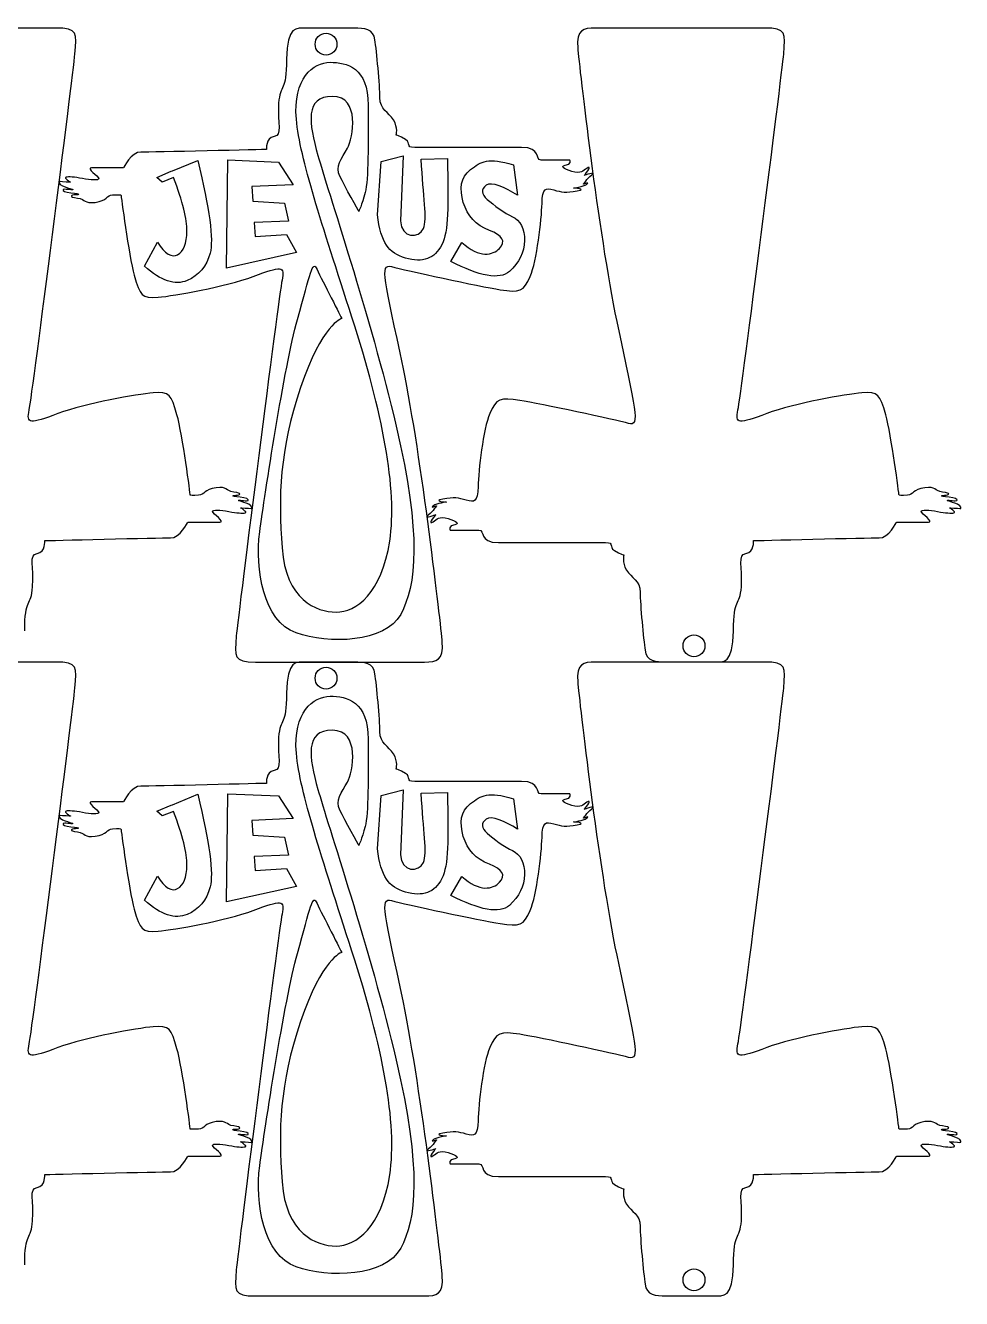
# Model space of a CAD drawing. Extents: x -1 to 3385, y 281 to 1704.
# Drawn here: x 2339 to 3385, y 281 to 1704 of the extents above; entities that cross this region are included whole.
import ezdxf

# ---------------------------------------------------------------- set-up
doc = ezdxf.new("R2010")
doc.units = 0
doc.layers.add('H0108_Printing_Least_8', color=7, linetype='CONTINUOUS')

msp = doc.modelspace()

# ---------------------------------------------------------------- linework, layer by layer
at = {"layer": 'H0108_Printing_Least_8', "color": 1}
for points in [[(2372.868741, 1700.664757), (2184.074745, 1700.664757)], [(2706.131332, 1700.610557), (2652.492334, 1700.610557)], [(3165.078121, 1700.664757), (2976.284126, 1700.664757)], [(2893.517328, 1567.274561), (2774.131331, 1567.274561)], [(2501.968337, 1540.637561), (2503.383337, 1541.215561), (2531.812337, 1552.841561)], [(2732.465332, 1491.949563), (2736.526332, 1551.567561), (2761.201331, 1557.882561), (2758.272331, 1485.208563)], [(2781.47033, 1554.063561), (2810.84633, 1554.919561)], [(2947.579326, 1553.194561), (2915.480327, 1553.194561)], [(2448.492339, 1544.323561), (2413.01434, 1544.323561)], [(2504.652337, 1533.707562), (2491.868338, 1528.593562), (2486.019338, 1533.792562), (2501.977337, 1540.614561)], [(2884.507328, 1547.843561), (2889.158328, 1513.887562)], [(2472.133338, 1434.417564), (2486.497338, 1461.241563)], [(2814.73333, 1439.791564), (2826.785329, 1461.112563)], [(2520.694737, 1148.594771), (2556.172736, 1148.594771)], [(2813.81613, 1139.723772), (2845.916129, 1139.723772)], [(3312.904117, 1148.594771), (3348.382116, 1148.594771)], [(2867.878128, 1125.643772), (2987.265125, 1125.643772)], [(2372.868741, 992.253275), (2184.074745, 992.253275)], [(2596.318335, 992.253575), (2785.11233, 992.253575)], [(2706.131332, 992.199175), (2652.492334, 992.199175)], [(3165.078121, 992.253275), (2976.284126, 992.253275)], [(3055.265124, 992.307775), (3108.905122, 992.307775)], [(2893.517328, 858.863179), (2774.131331, 858.863179)], [(2501.968337, 832.226179), (2503.383337, 832.804179), (2531.812337, 844.430179)], [(2732.465332, 783.53818), (2736.526332, 843.156179), (2761.201331, 849.471179), (2758.272331, 776.797181)], [(2781.47033, 845.652179), (2810.84633, 846.508179)], [(2884.507328, 839.432179), (2889.158328, 805.47618)], [(2947.579326, 844.783179), (2915.480327, 844.783179)], [(2448.492339, 835.913179), (2413.01434, 835.913179)], [(2504.652337, 825.296179), (2491.868338, 820.182179), (2486.019338, 825.381179), (2501.977337, 832.203179)], [(2472.133338, 726.006182), (2486.497338, 752.830181)], [(2814.73333, 731.380182), (2826.785329, 752.701181)], [(2520.694737, 440.183289), (2556.172736, 440.183289)], [(2813.81613, 431.312289), (2845.916129, 431.312289)], [(3312.904117, 440.183289), (3348.382116, 440.183289)], [(2867.878128, 417.23329), (2987.265125, 417.23329)], [(2596.318335, 283.842193), (2785.11233, 283.842193)], [(3055.265124, 283.896293), (3108.905122, 283.896293)]]:
    msp.add_lwpolyline(points, dxfattribs=at)
for points in [[(2675.083333, 1694.842558)], [(2563.823336, 1432.525564), (2565.336336, 1553.330561), (2621.798334, 1550.926561), (2638.282334, 1525.654562), (2592.272335, 1523.558562), (2593.291335, 1507.261562), (2628.706334, 1504.829562), (2633.109334, 1484.819563), (2594.794335, 1483.203563), (2595.763335, 1467.682563), (2630.807334, 1469.872563), (2642.212334, 1449.740564)], [(2963.700326, 1535.896562)], [(2804.42633, 1458.558564)], [(2545.529336, 1449.273564)], [(2880.002328, 1428.728564)], [(2753.435331, 1255.827569)], [(2797.69613, 1157.021771)], [(3086.313123, 998.075775)], [(2675.083333, 986.431175)], [(2563.823336, 724.114182), (2565.336336, 844.919179), (2621.798334, 842.515179), (2638.282334, 817.24318), (2592.272335, 815.14718), (2593.291335, 798.85018), (2628.706334, 796.41818), (2633.109334, 776.408181), (2594.794335, 774.792181), (2595.763335, 759.271181), (2630.807334, 761.461181), (2642.212334, 741.329181)], [(2963.700326, 827.485179)], [(2545.529336, 740.862181)], [(2804.42633, 750.147181)], [(2880.002328, 720.317182)], [(2753.435331, 547.417186)], [(2797.69613, 448.610289)], [(3086.313123, 289.664293)]]:
    msp.add_lwpolyline(points, close=True, dxfattribs=at)
for points in [[(2394.40874, 1671.519758), (2396.52074, 1695.173758), (2397.78774, 1700.664757), (2372.868741, 1700.664757)], [(2652.492334, 1700.610557), (2642.777334, 1700.610557), (2630.951334, 1703.567557), (2630.951334, 1665.973558)], [(2662.863333, 1682.622558), (2662.863333, 1689.371558), (2668.334333, 1694.842558), (2675.083333, 1694.842558)], [(2675.083333, 1694.842558), (2681.832333, 1694.842558), (2687.303333, 1689.371558), (2687.303333, 1682.622558)], [(2729.783332, 1687.515558), (2728.094332, 1699.765558), (2718.379332, 1700.610557), (2706.131332, 1700.610557)], [(2976.284126, 1700.664757), (2962.346126, 1700.664757), (2954.744126, 1698.975758), (2956.433126, 1678.277758)], [(3186.61812, 1671.519758), (3188.73012, 1695.173758), (3189.99812, 1700.664757), (3165.078121, 1700.664757)], [(2675.083333, 1670.401558), (2668.334333, 1670.401558), (2662.863333, 1675.873558), (2662.863333, 1682.622558)], [(2687.303333, 1682.622558), (2687.303333, 1675.873558), (2681.832333, 1670.401558), (2675.083333, 1670.401558)], [(2735.274332, 1622.889559), (2735.274332, 1636.406559), (2731.472332, 1675.266558), (2729.783332, 1687.515558)], [(2343.303741, 1274.045768), (2346.682741, 1290.096768), (2392.29774, 1647.865759), (2394.40874, 1671.519758)], [(2630.951334, 1665.973558), (2630.951334, 1628.380559), (2623.771334, 1638.940559), (2622.082334, 1616.55356)], [(2956.433126, 1678.277758), (2958.122126, 1657.580759), (2979.240126, 1472.993763), (2999.936125, 1372.886766)], [(3135.513122, 1274.045768), (3138.892122, 1290.096768), (3184.50712, 1647.865759), (3186.61812, 1671.519758)], [(2641.932334, 1598.81256), (2637.709334, 1644.431559), (2661.015333, 1662.379558), (2679.599333, 1662.379558)], [(2679.599333, 1662.379558), (2698.183333, 1662.379558), (2722.180332, 1656.681559), (2722.180332, 1614.44156)], [(2682.279333, 1624.326559), (2651.024334, 1624.326559), (2655.870334, 1594.58956), (2666.007333, 1558.263561)], [(2698.951333, 1566.288561), (2705.286332, 1577.693561), (2713.533332, 1624.326559), (2682.279333, 1624.326559)], [(2750.479331, 1597.96856), (2744.988331, 1606.83856), (2735.274332, 1609.37256), (2735.274332, 1622.889559)], [(2622.082334, 1616.55356), (2620.392334, 1594.16656), (2626.727334, 1580.65056), (2617.013335, 1579.382561)], [(2722.180332, 1614.44156), (2722.180332, 1572.202561), (2722.603332, 1531.229562), (2718.802332, 1516.868562)], [(2704.019332, 1377.477566), (2669.808333, 1484.343563), (2646.156334, 1553.194561), (2641.932334, 1598.81256)], [(2753.435331, 1581.07256), (2753.435331, 1581.07256), (2755.969331, 1589.09756), (2750.479331, 1597.96856)], [(2617.013335, 1579.382561), (2607.299335, 1578.115561), (2608.566335, 1565.021561), (2608.566335, 1565.021561)], [(2763.994331, 1576.003561), (2756.814331, 1580.22756), (2753.435331, 1581.07256), (2753.435331, 1581.07256)], [(2608.566335, 1565.021561), (2608.566335, 1565.021561), (2478.057338, 1561.642561), (2467.920338, 1562.064561)], [(2690.504333, 1535.031562), (2685.013333, 1546.013561), (2692.616333, 1554.883561), (2698.951333, 1566.288561)], [(2774.131331, 1567.274561), (2762.868331, 1567.274561), (2771.174331, 1571.779561), (2763.994331, 1576.003561)], [(2915.480327, 1553.194561), (2908.159327, 1553.194561), (2916.044327, 1567.274561), (2893.517328, 1567.274561)], [(2467.920338, 1562.064561), (2457.784339, 1562.486561), (2448.492339, 1544.323561), (2448.492339, 1544.323561)], [(2531.812337, 1552.841561), (2544.896336, 1498.589563), (2549.468336, 1464.066563), (2545.529336, 1449.273564)], [(2666.007333, 1558.263561), (2676.143333, 1521.936562), (2724.715332, 1377.900566), (2753.435331, 1255.827569)], [(2783.85333, 1476.572563), (2788.60733, 1487.525563), (2783.42933, 1512.001562), (2781.47033, 1554.063561)], [(2810.84633, 1554.919561), (2811.59833, 1501.272562), (2812.27133, 1474.147563), (2804.42633, 1458.558564)], [(2836.640329, 1542.493561), (2848.206329, 1551.599561), (2856.199329, 1556.515561), (2884.507328, 1547.843561)], [(2942.511326, 1547.280561), (2950.114326, 1548.125561), (2947.579326, 1553.194561), (2947.579326, 1553.194561)], [(2413.01434, 1544.323561), (2406.25634, 1544.323561), (2421.039339, 1535.031562), (2421.039339, 1532.496562)], [(2501.977337, 1540.614561), (2501.974337, 1540.622561), (2501.971337, 1540.629561), (2501.968337, 1540.637561)], [(2828.512329, 1505.849562), (2824.092329, 1520.964562), (2825.075329, 1533.386562), (2836.640329, 1542.493561)], [(2953.211326, 1539.677562), (2944.482326, 1541.367561), (2934.909327, 1546.436561), (2942.511326, 1547.280561)], [(2968.134326, 1544.746561), (2963.629326, 1542.775561), (2961.940326, 1537.988562), (2953.211326, 1539.677562)], [(2962.784326, 1526.160562), (2962.784326, 1526.160562), (2966.418326, 1532.033562), (2972.049326, 1536.539562)], [(2963.700326, 1535.896562), (2963.700326, 1535.896562), (2972.639326, 1546.717561), (2968.134326, 1544.746561)], [(2972.049326, 1536.539562), (2977.681326, 1541.044561), (2963.700326, 1535.896562), (2963.700326, 1535.896562)], [(2377.958341, 1529.258562), (2375.987341, 1529.821562), (2376.269341, 1526.160562), (2380.49234, 1524.471562)], [(2389.60234, 1528.359562), (2389.60234, 1528.359562), (2379.929341, 1528.695562), (2377.958341, 1529.258562)], [(2380.49234, 1524.471562), (2384.71634, 1522.781562), (2387.81334, 1521.655562), (2391.19234, 1520.529562)], [(2384.43434, 1534.045562), (2381.33734, 1533.482562), (2389.60234, 1528.359562), (2389.60234, 1528.359562)], [(2402.87734, 1532.496562), (2393.58534, 1534.186562), (2387.53134, 1534.608562), (2384.43434, 1534.045562)], [(2421.039339, 1532.496562), (2421.039339, 1529.962562), (2412.16934, 1530.807562), (2402.87734, 1532.496562)], [(2519.597337, 1473.807563), (2519.919337, 1486.663563), (2514.935337, 1506.634562), (2504.652337, 1533.707562)], [(2711.622332, 1495.748563), (2711.622332, 1495.748563), (2695.994333, 1524.049562), (2690.504333, 1535.031562)], [(2854.059329, 1525.034562), (2848.011329, 1520.583562), (2848.413329, 1515.322562), (2855.267329, 1509.249562)], [(2889.158328, 1513.887562), (2875.191328, 1522.651562), (2860.105328, 1529.484562), (2854.059329, 1525.034562)], [(2916.466327, 1504.618562), (2916.888327, 1522.359562), (2920.690327, 1522.359562), (2929.559327, 1519.825562)], [(2951.522326, 1521.936562), (2951.522326, 1521.936562), (2962.930326, 1523.459562), (2966.361326, 1525.987562)], [(2966.361326, 1525.987562), (2970.763326, 1529.231562), (2962.784326, 1526.160562), (2962.784326, 1526.160562)], [(2383.02634, 1520.529562), (2379.366341, 1520.810562), (2380.49234, 1517.994562), (2385.84234, 1517.149562)], [(2391.19234, 1520.529562), (2394.57134, 1519.402562), (2386.68734, 1520.247562), (2383.02634, 1520.529562)], [(2385.84234, 1517.149562), (2391.19234, 1516.305562), (2397.66834, 1515.460562), (2397.66834, 1515.460562)], [(2394.98834, 1514.230562), (2389.92034, 1514.230562), (2387.03734, 1512.126562), (2397.17334, 1510.718562)], [(2397.66834, 1515.460562), (2397.66834, 1515.460562), (2400.05634, 1514.230562), (2394.98834, 1514.230562)], [(2397.17334, 1510.718562), (2407.31034, 1509.310562), (2403.86334, 1504.196562), (2417.09634, 1505.886562)], [(2417.09634, 1505.886562), (2430.331339, 1507.575562), (2429.767339, 1514.052562), (2436.525339, 1514.333562)], [(2436.525339, 1514.333562), (2443.283339, 1514.615562), (2445.817339, 1514.333562), (2445.817339, 1514.333562)], [(2445.817339, 1514.333562), (2445.817339, 1514.333562), (2454.405339, 1446.750564), (2460.741338, 1424.363564)], [(2718.802332, 1516.868562), (2715.001332, 1502.506562), (2711.622332, 1495.748563), (2711.622332, 1495.748563)], [(2855.267329, 1509.249562), (2862.117328, 1503.174562), (2874.887328, 1493.587563), (2883.417328, 1489.839563)], [(2929.559327, 1519.825562), (2938.428327, 1517.290562), (2943.151326, 1516.279562), (2955.627326, 1518.647562)], [(2955.627326, 1518.647562), (2968.196326, 1521.033562), (2951.522326, 1521.936562), (2951.522326, 1521.936562)], [(2857.611329, 1474.618563), (2842.632329, 1480.323563), (2832.930329, 1490.733563), (2828.512329, 1505.849562)], [(2903.373327, 1423.096564), (2910.553327, 1439.992564), (2916.044327, 1486.878563), (2916.466327, 1504.618562)], [(2763.845331, 1443.602564), (2744.641331, 1449.219564), (2736.540332, 1460.490563), (2732.465332, 1491.949563)], [(2758.272331, 1485.208563), (2759.145331, 1465.342563), (2779.099331, 1465.618563), (2783.85333, 1476.572563)], [(2883.417328, 1489.839563), (2891.948328, 1486.090563), (2897.286328, 1476.102563), (2897.002328, 1463.114563)], [(2509.215337, 1447.391564), (2515.787337, 1451.071564), (2519.248337, 1459.876564), (2519.597337, 1473.807563)], [(2868.961328, 1454.465564), (2876.375328, 1462.194563), (2872.590328, 1468.913563), (2857.611329, 1474.618563)], [(2486.497338, 1461.241563), (2495.071338, 1448.327564), (2502.644337, 1443.710564), (2509.215337, 1447.391564)], [(2804.42633, 1458.558564), (2796.57533, 1442.970564), (2783.04833, 1437.986564), (2763.845331, 1443.602564)], [(2826.785329, 1461.112563), (2846.723329, 1443.033564), (2861.547328, 1446.733564), (2868.961328, 1454.465564)], [(2897.002328, 1463.114563), (2896.717328, 1450.125564), (2891.051328, 1438.663564), (2880.002328, 1428.728564)], [(2545.529336, 1449.273564), (2541.590336, 1434.479564), (2532.997337, 1424.236564), (2519.750337, 1418.540565)], [(2643.200334, 1374.943566), (2657.982334, 1427.320564), (2659.671334, 1442.526564), (2665.162333, 1430.699564)], [(2761.460331, 1320.032567), (2740.764331, 1420.139564), (2734.429332, 1437.880564), (2748.367331, 1434.078564)], [(2880.002328, 1428.728564), (2868.954328, 1418.793565), (2846.387329, 1423.559564), (2814.73333, 1439.791564)], [(2460.741338, 1424.363564), (2467.076338, 1401.976565), (2469.188338, 1398.175565), (2487.349338, 1399.864565)], [(2519.750337, 1418.540565), (2506.503337, 1412.845565), (2490.631338, 1418.137565), (2472.133338, 1434.417564)], [(2487.349338, 1399.864565), (2505.511337, 1401.554565), (2562.106336, 1411.269565), (2593.783335, 1423.096564)], [(2593.783335, 1423.096564), (2625.460334, 1434.923564), (2629.262334, 1434.923564), (2625.883334, 1418.872565)], [(2665.162333, 1430.699564), (2670.653333, 1418.872565), (2692.616333, 1376.210566), (2692.616333, 1376.210566)], [(2748.367331, 1434.078564), (2762.305331, 1430.277564), (2847.621329, 1411.691565), (2869.584328, 1408.312565)], [(2869.584328, 1408.312565), (2891.547328, 1404.933565), (2896.192328, 1406.200565), (2903.373327, 1423.096564)], [(2625.883334, 1418.872565), (2622.504334, 1402.821565), (2576.889336, 1045.052574), (2574.777336, 1021.398574)], [(2600.964335, 1137.557572), (2606.454335, 1178.952571), (2628.417334, 1322.566567), (2643.200334, 1374.943566)], [(2692.616333, 1376.210566), (2692.616333, 1376.210566), (2670.230333, 1369.452566), (2646.578334, 1298.912568)], [(2746.255331, 1127.419572), (2755.125331, 1185.71057), (2738.230332, 1270.611568), (2704.019332, 1377.477566)], [(2999.936125, 1372.886766), (3020.631124, 1272.778768), (3026.967124, 1255.037769), (3013.029125, 1258.839769)], [(2804.96333, 1014.640575), (2803.27333, 1035.337574), (2782.15633, 1219.92457), (2761.460331, 1320.032567)], [(2508.445737, 1268.554768), (2502.110737, 1290.941768), (2499.998738, 1294.742768), (2481.837738, 1293.053768)], [(2646.578334, 1298.912568), (2622.926334, 1228.372569), (2621.659334, 1177.684571), (2625.883334, 1119.816572)], [(3300.656117, 1268.554768), (3294.320118, 1290.941768), (3292.208118, 1294.742768), (3274.047118, 1293.053768)], [(2481.837738, 1293.053768), (2463.675738, 1291.363768), (2407.07974, 1281.648768), (2375.402741, 1269.821768)], [(2891.812128, 1284.605768), (2869.849128, 1287.984768), (2865.203128, 1286.717768), (2858.023129, 1269.821768)], [(3013.029125, 1258.839769), (2999.091125, 1262.640768), (2913.775127, 1281.226768), (2891.812128, 1284.605768)], [(3274.047118, 1293.053768), (3255.885119, 1291.363768), (3199.28912, 1281.648768), (3167.612121, 1269.821768)], [(2375.402741, 1269.821768), (2343.725741, 1257.994769), (2339.924742, 1257.994769), (2343.303741, 1274.045768)], [(2523.369737, 1178.584771), (2523.369737, 1178.584771), (2514.781737, 1246.167769), (2508.445737, 1268.554768)], [(2858.023129, 1269.821768), (2850.843129, 1252.925769), (2845.353129, 1206.03977), (2844.930129, 1188.29977)], [(3167.612121, 1269.821768), (3135.936122, 1257.994769), (3132.134122, 1257.994769), (3135.513122, 1274.045768)], [(3315.579117, 1178.584771), (3315.579117, 1178.584771), (3306.991117, 1246.167769), (3300.656117, 1268.554768)], [(2753.435331, 1255.827569), (2782.15633, 1133.755572), (2775.820331, 1077.154573), (2758.503331, 1045.475574)], [(2552.089736, 1187.03277), (2538.855737, 1185.34277), (2539.418737, 1178.865771), (2532.661737, 1178.584771)], [(2572.012736, 1182.19977), (2561.876736, 1183.60777), (2565.323736, 1188.72177), (2552.089736, 1187.03277)], [(2574.198736, 1178.687771), (2579.266736, 1178.687771), (2582.149735, 1180.79177), (2572.012736, 1182.19977)], [(2844.930129, 1188.29977), (2844.508129, 1170.558771), (2840.707129, 1170.558771), (2831.837129, 1173.093771)], [(3344.299116, 1187.03277), (3331.065117, 1185.34277), (3331.629117, 1178.865771), (3324.871117, 1178.584771)], [(3364.222116, 1182.19977), (3354.086116, 1183.60777), (3357.533116, 1188.72177), (3344.299116, 1187.03277)], [(3366.408116, 1178.687771), (3371.476116, 1178.687771), (3374.359116, 1180.79177), (3364.222116, 1182.19977)], [(2532.661737, 1178.584771), (2525.903737, 1178.302771), (2523.369737, 1178.584771), (2523.369737, 1178.584771)], [(2571.518736, 1177.457771), (2571.518736, 1177.457771), (2569.129736, 1178.687771), (2574.198736, 1178.687771)], [(2583.344735, 1175.768771), (2577.994736, 1176.612771), (2571.518736, 1177.457771), (2571.518736, 1177.457771)], [(2577.994736, 1172.389771), (2574.615736, 1173.515771), (2582.499735, 1172.670771), (2586.160735, 1172.389771)], [(2588.694735, 1168.446771), (2584.470735, 1170.136771), (2581.373735, 1171.262771), (2577.994736, 1172.389771)], [(2586.160735, 1172.389771), (2589.820735, 1172.107771), (2588.694735, 1174.923771), (2583.344735, 1175.768771)], [(2591.228735, 1163.659771), (2593.199735, 1163.096771), (2592.917735, 1166.757771), (2588.694735, 1168.446771)], [(2798.61213, 1166.757771), (2798.61213, 1166.757771), (2794.97813, 1160.884771), (2789.34713, 1156.378771)], [(2795.03513, 1166.930771), (2790.63313, 1163.686771), (2798.61213, 1166.757771), (2798.61213, 1166.757771)], [(2805.76913, 1174.270771), (2793.20013, 1171.885771), (2809.87413, 1170.981771), (2809.87413, 1170.981771)], [(2809.87413, 1170.981771), (2809.87413, 1170.981771), (2798.46513, 1169.458771), (2795.03513, 1166.930771)], [(2831.837129, 1173.093771), (2822.968129, 1175.627771), (2818.24513, 1176.638771), (2805.76913, 1174.270771)], [(3324.871117, 1178.584771), (3318.113117, 1178.302771), (3315.579117, 1178.584771), (3315.579117, 1178.584771)], [(3363.728116, 1177.457771), (3363.728116, 1177.457771), (3361.340116, 1178.687771), (3366.408116, 1178.687771)], [(3375.554116, 1175.768771), (3370.204116, 1176.612771), (3363.728116, 1177.457771), (3363.728116, 1177.457771)], [(3370.204116, 1172.389771), (3366.825116, 1173.515771), (3374.709116, 1172.670771), (3378.370116, 1172.389771)], [(3380.904115, 1168.446771), (3376.680116, 1170.136771), (3373.583116, 1171.262771), (3370.204116, 1172.389771)], [(3378.370116, 1172.389771), (3382.030115, 1172.107771), (3380.904115, 1174.923771), (3375.554116, 1175.768771)], [(3383.438115, 1163.659771), (3385.409115, 1163.096771), (3385.127115, 1166.757771), (3380.904115, 1168.446771)], [(2548.147736, 1160.421771), (2548.147736, 1162.955771), (2557.017736, 1162.110771), (2566.309736, 1160.421771)], [(2556.172736, 1148.594771), (2562.930736, 1148.594771), (2548.147736, 1157.886771), (2548.147736, 1160.421771)], [(2566.309736, 1160.421771), (2575.601736, 1158.731771), (2581.655735, 1158.309771), (2584.751735, 1158.872771)], [(2584.751735, 1158.872771), (2587.849735, 1159.435771), (2579.583736, 1164.558771), (2579.583736, 1164.558771)], [(2579.583736, 1164.558771), (2579.583736, 1164.558771), (2589.257735, 1164.222771), (2591.228735, 1163.659771)], [(2789.34713, 1156.378771), (2783.71513, 1151.873771), (2797.69613, 1157.021771), (2797.69613, 1157.021771)], [(2797.69613, 1157.021771), (2797.69613, 1157.021771), (2788.75613, 1146.200771), (2793.26113, 1148.171771)], [(2793.26113, 1148.171771), (2797.76713, 1150.142771), (2799.45613, 1154.930771), (2808.18513, 1153.240771)], [(2808.18513, 1153.240771), (2816.91413, 1151.550771), (2826.487129, 1146.482771), (2818.88513, 1145.637771)], [(3340.357116, 1160.421771), (3340.357116, 1162.955771), (3349.227116, 1162.110771), (3358.519116, 1160.421771)], [(3348.382116, 1148.594771), (3355.140116, 1148.594771), (3340.357116, 1157.886771), (3340.357116, 1160.421771)], [(3358.519116, 1160.421771), (3367.811116, 1158.731771), (3373.865116, 1158.309771), (3376.962116, 1158.872771)], [(3376.962116, 1158.872771), (3380.059115, 1159.435771), (3371.793116, 1164.558771), (3371.793116, 1164.558771)], [(3371.793116, 1164.558771), (3371.793116, 1164.558771), (3381.467115, 1164.222771), (3383.438115, 1163.659771)], [(2501.265737, 1130.853772), (2511.402737, 1130.431772), (2520.694737, 1148.594771), (2520.694737, 1148.594771)], [(2818.88513, 1145.637771), (2811.28213, 1144.792771), (2813.81613, 1139.723772), (2813.81613, 1139.723772)], [(2845.916129, 1139.723772), (2853.237129, 1139.723772), (2845.353129, 1125.643772), (2867.878128, 1125.643772)], [(3293.475118, 1130.853772), (3303.612117, 1130.431772), (3312.904117, 1148.594771), (3312.904117, 1148.594771)], [(2352.173741, 1113.535772), (2361.887741, 1114.802772), (2360.620741, 1127.896772), (2360.620741, 1127.896772)], [(2360.620741, 1127.896772), (2360.620741, 1127.896772), (2491.129738, 1131.275772), (2501.265737, 1130.853772)], [(2641.510334, 1024.777574), (2605.187335, 1037.872574), (2595.473335, 1096.162573), (2600.964335, 1137.557572)], [(2686.387333, 1048.009574), (2708.665332, 1048.009574), (2737.386332, 1069.129573), (2746.255331, 1127.419572)], [(2987.265125, 1125.643772), (2998.528125, 1125.643772), (2990.222125, 1121.138772), (2997.402125, 1116.914772)], [(3144.383121, 1113.535772), (3154.097121, 1114.802772), (3152.830121, 1127.896772), (3152.830121, 1127.896772)], [(3152.830121, 1127.896772), (3152.830121, 1127.896772), (3283.339118, 1131.275772), (3293.475118, 1130.853772)], [(2347.104741, 1076.364773), (2348.794741, 1098.751773), (2342.458741, 1112.268772), (2352.173741, 1113.535772)], [(2625.883334, 1119.816572), (2630.106334, 1061.948573), (2664.109333, 1048.009574), (2686.387333, 1048.009574)], [(2997.402125, 1116.914772), (3004.582125, 1112.690772), (3007.961125, 1111.845772), (3007.961125, 1111.845772)], [(3007.961125, 1111.845772), (3007.961125, 1111.845772), (3005.427125, 1103.820772), (3010.917125, 1094.950773)], [(3139.314122, 1076.364773), (3141.004121, 1098.751773), (3134.668122, 1112.268772), (3144.383121, 1113.535772)], [(3010.917125, 1094.950773), (3016.408125, 1086.079773), (3026.122124, 1083.545773), (3026.122124, 1070.028773)], [(2338.235742, 1026.944774), (2338.235742, 1064.537773), (2345.415741, 1053.977774), (2347.104741, 1076.364773)], [(3026.122124, 1070.028773), (3026.122124, 1056.512774), (3029.923124, 1017.651775), (3031.613124, 1005.402775)], [(3130.445122, 1026.944774), (3130.445122, 1064.537773), (3137.625122, 1053.977774), (3139.314122, 1076.364773)], [(2758.503331, 1045.475574), (2741.187331, 1013.795575), (2677.833333, 1011.683575), (2641.510334, 1024.777574)], [(3108.905122, 992.307775), (3118.619122, 992.307775), (3130.445122, 989.351775), (3130.445122, 1026.944774)], [(2574.777336, 1021.398574), (2572.666336, 997.744575), (2571.398336, 992.253575), (2596.318335, 992.253575)], [(2785.11233, 992.253575), (2799.05033, 992.253575), (2806.65233, 993.943575), (2804.96333, 1014.640575)], [(3074.093123, 1010.295775), (3074.093123, 1017.044775), (3079.564123, 1022.516774), (3086.313123, 1022.516774)], [(3086.313123, 998.075775), (3079.564123, 998.075775), (3074.093123, 1003.546775), (3074.093123, 1010.295775)], [(3086.313123, 1022.516774), (3093.062123, 1022.516774), (3098.533123, 1017.044775), (3098.533123, 1010.295775)], [(3098.533123, 1010.295775), (3098.533123, 1003.546775), (3093.062123, 998.075775), (3086.313123, 998.075775)], [(3031.613124, 1005.402775), (3033.302124, 993.152775), (3043.017124, 992.307775), (3055.265124, 992.307775)], [(2394.40874, 963.108276), (2396.52074, 986.762275), (2397.78774, 992.253275), (2372.868741, 992.253275)], [(2652.492334, 992.199175), (2642.777334, 992.199175), (2630.951334, 995.156175), (2630.951334, 957.562176)], [(2662.863333, 974.211176), (2662.863333, 980.960175), (2668.334333, 986.431175), (2675.083333, 986.431175)], [(2675.083333, 986.431175), (2681.832333, 986.431175), (2687.303333, 980.960175), (2687.303333, 974.211176)], [(2729.783332, 979.104176), (2728.094332, 991.354175), (2718.379332, 992.199175), (2706.131332, 992.199175)], [(2976.284126, 992.253275), (2962.346126, 992.253275), (2954.744126, 990.564275), (2956.433126, 969.866276)], [(3186.61812, 963.108276), (3188.73012, 986.762275), (3189.99812, 992.253275), (3165.078121, 992.253275)], [(2675.083333, 961.991176), (2668.334333, 961.991176), (2662.863333, 967.462176), (2662.863333, 974.211176)], [(2687.303333, 974.211176), (2687.303333, 967.462176), (2681.832333, 961.991176), (2675.083333, 961.991176)], [(2735.274332, 914.478177), (2735.274332, 927.995177), (2731.472332, 966.855176), (2729.783332, 979.104176)], [(2956.433126, 969.866276), (2958.122126, 949.169276), (2979.240126, 764.582281), (2999.936125, 664.475283)], [(2343.303741, 565.634286), (2346.682741, 581.685285), (2392.29774, 939.454277), (2394.40874, 963.108276)], [(2630.951334, 957.562176), (2630.951334, 919.969177), (2623.771334, 930.529177), (2622.082334, 908.142177)], [(2641.932334, 890.401178), (2637.709334, 936.020177), (2661.015333, 953.968176), (2679.599333, 953.968176)], [(2679.599333, 953.968176), (2698.183333, 953.968176), (2722.180332, 948.270176), (2722.180332, 906.030177)], [(3135.513122, 565.634286), (3138.892122, 581.685285), (3184.50712, 939.454277), (3186.61812, 963.108276)], [(2682.279333, 915.915177), (2651.024334, 915.915177), (2655.870334, 886.178178), (2666.007333, 849.852179)], [(2698.951333, 857.877179), (2705.286332, 869.282178), (2713.533332, 915.915177), (2682.279333, 915.915177)], [(2750.479331, 889.557178), (2744.988331, 898.427178), (2735.274332, 900.961177), (2735.274332, 914.478177)], [(2622.082334, 908.142177), (2620.392334, 885.755178), (2626.727334, 872.238178), (2617.013335, 870.971178)], [(2722.180332, 906.030177), (2722.180332, 863.791178), (2722.603332, 822.818179), (2718.802332, 808.45718)], [(2704.019332, 669.066183), (2669.808333, 775.932181), (2646.156334, 844.783179), (2641.932334, 890.401178)], [(2753.435331, 872.661178), (2753.435331, 872.661178), (2755.969331, 880.686178), (2750.479331, 889.557178)], [(2617.013335, 870.971178), (2607.299335, 869.704178), (2608.566335, 856.610179), (2608.566335, 856.610179)], [(2763.994331, 867.592178), (2756.814331, 871.816178), (2753.435331, 872.661178), (2753.435331, 872.661178)], [(2467.920338, 853.653179), (2457.784339, 854.075179), (2448.492339, 835.913179), (2448.492339, 835.913179)], [(2608.566335, 856.610179), (2608.566335, 856.610179), (2478.057338, 853.231179), (2467.920338, 853.653179)], [(2690.504333, 826.620179), (2685.013333, 837.602179), (2692.616333, 846.472179), (2698.951333, 857.877179)], [(2774.131331, 858.863179), (2762.868331, 858.863179), (2771.174331, 863.368178), (2763.994331, 867.592178)], [(2915.480327, 844.783179), (2908.159327, 844.783179), (2916.044327, 858.863179), (2893.517328, 858.863179)], [(2531.812337, 844.430179), (2544.896336, 790.17818), (2549.468336, 755.655181), (2545.529336, 740.862181)], [(2666.007333, 849.852179), (2676.143333, 813.52618), (2724.715332, 669.489183), (2753.435331, 547.417186)], [(2783.85333, 768.161181), (2788.60733, 779.114181), (2783.42933, 803.59018), (2781.47033, 845.652179)], [(2810.84633, 846.508179), (2811.59833, 792.86118), (2812.27133, 765.736181), (2804.42633, 750.147181)], [(2836.640329, 834.082179), (2848.206329, 843.188179), (2856.199329, 848.105179), (2884.507328, 839.432179)], [(2942.511326, 838.869179), (2950.114326, 839.714179), (2947.579326, 844.783179), (2947.579326, 844.783179)], [(2384.43434, 825.634179), (2381.33734, 825.071179), (2389.60234, 819.94818), (2389.60234, 819.94818)], [(2402.87734, 824.085179), (2393.58534, 825.775179), (2387.53134, 826.197179), (2384.43434, 825.634179)], [(2413.01434, 835.913179), (2406.25634, 835.913179), (2421.039339, 826.620179), (2421.039339, 824.085179)], [(2501.977337, 832.203179), (2501.974337, 832.211179), (2501.971337, 832.218179), (2501.968337, 832.226179)], [(2519.597337, 765.396181), (2519.919337, 778.252181), (2514.935337, 798.22318), (2504.652337, 825.296179)], [(2711.622332, 787.33718), (2711.622332, 787.33718), (2695.994333, 815.63818), (2690.504333, 826.620179)], [(2828.512329, 797.43818), (2824.092329, 812.55318), (2825.075329, 824.975179), (2836.640329, 834.082179)], [(2953.211326, 831.266179), (2944.482326, 832.956179), (2934.909327, 838.025179), (2942.511326, 838.869179)], [(2968.134326, 836.335179), (2963.629326, 834.364179), (2961.940326, 829.577179), (2953.211326, 831.266179)], [(2962.784326, 817.74918), (2962.784326, 817.74918), (2966.418326, 823.622179), (2972.049326, 828.128179)], [(2963.700326, 827.485179), (2963.700326, 827.485179), (2972.639326, 838.306179), (2968.134326, 836.335179)], [(2972.049326, 828.128179), (2977.681326, 832.633179), (2963.700326, 827.485179), (2963.700326, 827.485179)], [(2377.958341, 820.847179), (2375.987341, 821.410179), (2376.269341, 817.74918), (2380.49234, 816.06018)], [(2389.60234, 819.94818), (2389.60234, 819.94818), (2379.929341, 820.284179), (2377.958341, 820.847179)], [(2383.02634, 812.11818), (2379.366341, 812.39918), (2380.49234, 809.58318), (2385.84234, 808.73818)], [(2380.49234, 816.06018), (2384.71634, 814.37018), (2387.81334, 813.24418), (2391.19234, 812.11818)], [(2391.19234, 812.11818), (2394.57134, 810.99118), (2386.68734, 811.83618), (2383.02634, 812.11818)], [(2421.039339, 824.085179), (2421.039339, 821.551179), (2412.16934, 822.396179), (2402.87734, 824.085179)], [(2854.059329, 816.62318), (2848.011329, 812.17218), (2848.413329, 806.91118), (2855.267329, 800.83818)], [(2889.158328, 805.47618), (2875.191328, 814.24018), (2860.105328, 821.073179), (2854.059329, 816.62318)], [(2916.466327, 796.20718), (2916.888327, 813.94818), (2920.690327, 813.94818), (2929.559327, 811.41418)], [(2929.559327, 811.41418), (2938.428327, 808.87918), (2943.151326, 807.86818), (2955.627326, 810.23618)], [(2951.522326, 813.52618), (2951.522326, 813.52618), (2962.930326, 815.04818), (2966.361326, 817.57618)], [(2955.627326, 810.23618), (2968.196326, 812.62218), (2951.522326, 813.52618), (2951.522326, 813.52618)], [(2966.361326, 817.57618), (2970.763326, 820.820179), (2962.784326, 817.74918), (2962.784326, 817.74918)], [(2385.84234, 808.73818), (2391.19234, 807.89418), (2397.66834, 807.04918), (2397.66834, 807.04918)], [(2394.98834, 805.81918), (2389.92034, 805.81918), (2387.03734, 803.71518), (2397.17334, 802.30718)], [(2397.66834, 807.04918), (2397.66834, 807.04918), (2400.05634, 805.81918), (2394.98834, 805.81918)], [(2397.17334, 802.30718), (2407.31034, 800.89918), (2403.86334, 795.78518), (2417.09634, 797.47518)], [(2417.09634, 797.47518), (2430.331339, 799.16418), (2429.767339, 805.64118), (2436.525339, 805.92218)], [(2436.525339, 805.92218), (2443.283339, 806.20418), (2445.817339, 805.92218), (2445.817339, 805.92218)], [(2445.817339, 805.92218), (2445.817339, 805.92218), (2454.405339, 738.339182), (2460.741338, 715.952182)], [(2718.802332, 808.45718), (2715.001332, 794.09518), (2711.622332, 787.33718), (2711.622332, 787.33718)], [(2857.611329, 766.207181), (2842.632329, 771.912181), (2832.930329, 782.32218), (2828.512329, 797.43818)], [(2855.267329, 800.83818), (2862.117328, 794.76318), (2874.887328, 785.17718), (2883.417328, 781.42818)], [(2763.845331, 735.191182), (2744.641331, 740.808181), (2736.540332, 752.080181), (2732.465332, 783.53818)], [(2903.373327, 714.685182), (2910.553327, 731.581182), (2916.044327, 778.467181), (2916.466327, 796.20718)], [(2758.272331, 776.797181), (2759.145331, 756.930181), (2779.099331, 757.207181), (2783.85333, 768.161181)], [(2883.417328, 781.42818), (2891.948328, 777.679181), (2897.286328, 767.691181), (2897.002328, 754.703181)], [(2509.215337, 738.980182), (2515.787337, 742.660181), (2519.248337, 751.465181), (2519.597337, 765.396181)], [(2868.961328, 746.054181), (2876.375328, 753.783181), (2872.590328, 760.502181), (2857.611329, 766.207181)], [(2897.002328, 754.703181), (2896.717328, 741.714181), (2891.051328, 730.252182), (2880.002328, 720.317182)], [(2486.497338, 752.830181), (2495.071338, 739.916182), (2502.644337, 735.299182), (2509.215337, 738.980182)], [(2545.529336, 740.862181), (2541.590336, 726.068182), (2532.997337, 715.825182), (2519.750337, 710.129182)], [(2804.42633, 750.147181), (2796.57533, 734.559182), (2783.04833, 729.575182), (2763.845331, 735.191182)], [(2826.785329, 752.701181), (2846.723329, 734.622182), (2861.547328, 738.322182), (2868.961328, 746.054181)], [(2519.750337, 710.129182), (2506.503337, 704.434182), (2490.631338, 709.726182), (2472.133338, 726.006182)], [(2593.783335, 714.685182), (2625.460334, 726.512182), (2629.262334, 726.512182), (2625.883334, 710.461182)], [(2643.200334, 666.532183), (2657.982334, 718.909182), (2659.671334, 734.115182), (2665.162333, 722.288182)], [(2761.460331, 611.621185), (2740.764331, 711.728182), (2734.429332, 729.469182), (2748.367331, 725.667182)], [(2748.367331, 725.667182), (2762.305331, 721.866182), (2847.621329, 703.280182), (2869.584328, 699.901183)], [(2880.002328, 720.317182), (2868.954328, 710.382182), (2846.387329, 715.148182), (2814.73333, 731.380182)], [(2460.741338, 715.952182), (2467.076338, 693.565183), (2469.188338, 689.764183), (2487.349338, 691.453183)], [(2487.349338, 691.453183), (2505.511337, 693.143183), (2562.106336, 702.858182), (2593.783335, 714.685182)], [(2665.162333, 722.288182), (2670.653333, 710.461182), (2692.616333, 667.799183), (2692.616333, 667.799183)], [(2869.584328, 699.901183), (2891.547328, 696.522183), (2896.192328, 697.789183), (2903.373327, 714.685182)], [(2625.883334, 710.461182), (2622.504334, 694.410183), (2576.889336, 336.641192), (2574.777336, 312.987192)], [(2746.255331, 419.00819), (2755.125331, 477.299188), (2738.230332, 562.200186), (2704.019332, 669.066183)], [(2600.964335, 429.146189), (2606.454335, 470.541188), (2628.417334, 614.155185), (2643.200334, 666.532183)], [(2692.616333, 667.799183), (2692.616333, 667.799183), (2670.230333, 661.041183), (2646.578334, 590.501185)], [(2999.936125, 664.475283), (3020.631124, 564.367286), (3026.967124, 546.626286), (3013.029125, 550.428286)], [(2804.96333, 306.229192), (2803.27333, 326.926192), (2782.15633, 511.513187), (2761.460331, 611.621185)], [(2481.837738, 584.642285), (2463.675738, 582.952285), (2407.07974, 573.237286), (2375.402741, 561.410286)], [(2508.445737, 560.143286), (2502.110737, 582.530285), (2499.998738, 586.331285), (2481.837738, 584.642285)], [(2646.578334, 590.501185), (2622.926334, 519.961187), (2621.659334, 469.273188), (2625.883334, 411.40519)], [(3274.047118, 584.642285), (3255.885119, 582.952285), (3199.28912, 573.237286), (3167.612121, 561.410286)], [(3300.656117, 560.143286), (3294.320118, 582.530285), (3292.208118, 586.331285), (3274.047118, 584.642285)], [(2891.812128, 576.194286), (2869.849128, 579.573286), (2865.203128, 578.306286), (2858.023129, 561.410286)], [(3013.029125, 550.428286), (2999.091125, 554.229286), (2913.775127, 572.815286), (2891.812128, 576.194286)], [(2375.402741, 561.410286), (2343.725741, 549.583286), (2339.924742, 549.583286), (2343.303741, 565.634286)], [(2523.369737, 470.173288), (2523.369737, 470.173288), (2514.781737, 537.756287), (2508.445737, 560.143286)], [(2858.023129, 561.410286), (2850.843129, 544.514286), (2845.353129, 497.628288), (2844.930129, 479.888288)], [(3167.612121, 561.410286), (3135.936122, 549.583286), (3132.134122, 549.583286), (3135.513122, 565.634286)], [(3315.579117, 470.173288), (3315.579117, 470.173288), (3306.991117, 537.756287), (3300.656117, 560.143286)], [(2753.435331, 547.417186), (2782.15633, 425.344189), (2775.820331, 368.743191), (2758.503331, 337.064192)], [(2532.661737, 470.173288), (2525.903737, 469.891288), (2523.369737, 470.173288), (2523.369737, 470.173288)], [(2552.089736, 478.621288), (2538.855737, 476.931288), (2539.418737, 470.454288), (2532.661737, 470.173288)], [(2572.012736, 473.788288), (2561.876736, 475.196288), (2565.323736, 480.310288), (2552.089736, 478.621288)], [(2571.518736, 469.046288), (2571.518736, 469.046288), (2569.129736, 470.276288), (2574.198736, 470.276288)], [(2574.198736, 470.276288), (2579.266736, 470.276288), (2582.149735, 472.381288), (2572.012736, 473.788288)], [(2844.930129, 479.888288), (2844.508129, 462.147288), (2840.707129, 462.147288), (2831.837129, 464.682288)], [(3324.871117, 470.173288), (3318.113117, 469.891288), (3315.579117, 470.173288), (3315.579117, 470.173288)], [(3344.299116, 478.621288), (3331.065117, 476.931288), (3331.629117, 470.454288), (3324.871117, 470.173288)], [(3364.222116, 473.788288), (3354.086116, 475.196288), (3357.533116, 480.310288), (3344.299116, 478.621288)], [(3363.728116, 469.046288), (3363.728116, 469.046288), (3361.340116, 470.276288), (3366.408116, 470.276288)], [(3366.408116, 470.276288), (3371.476116, 470.276288), (3374.359116, 472.381288), (3364.222116, 473.788288)], [(2583.344735, 467.357288), (2577.994736, 468.202288), (2571.518736, 469.046288), (2571.518736, 469.046288)], [(2577.994736, 463.978288), (2574.615736, 465.104288), (2582.499735, 464.259288), (2586.160735, 463.978288)], [(2588.694735, 460.035288), (2584.470735, 461.725288), (2581.373735, 462.851288), (2577.994736, 463.978288)], [(2584.751735, 450.461289), (2587.849735, 451.024289), (2579.583736, 456.147289), (2579.583736, 456.147289)], [(2579.583736, 456.147289), (2579.583736, 456.147289), (2589.257735, 455.811289), (2591.228735, 455.248289)], [(2586.160735, 463.978288), (2589.820735, 463.696288), (2588.694735, 466.512288), (2583.344735, 467.357288)], [(2591.228735, 455.248289), (2593.199735, 454.685289), (2592.917735, 458.346289), (2588.694735, 460.035288)], [(2798.61213, 458.346289), (2798.61213, 458.346289), (2794.97813, 452.473289), (2789.34713, 447.967289)], [(2795.03513, 458.519289), (2790.63313, 455.275289), (2798.61213, 458.346289), (2798.61213, 458.346289)], [(2805.76913, 465.859288), (2793.20013, 463.474288), (2809.87413, 462.570288), (2809.87413, 462.570288)], [(2809.87413, 462.570288), (2809.87413, 462.570288), (2798.46513, 461.047288), (2795.03513, 458.519289)], [(2831.837129, 464.682288), (2822.968129, 467.216288), (2818.24513, 468.227288), (2805.76913, 465.859288)], [(3375.554116, 467.357288), (3370.204116, 468.202288), (3363.728116, 469.046288), (3363.728116, 469.046288)], [(3370.204116, 463.978288), (3366.825116, 465.104288), (3374.709116, 464.259288), (3378.370116, 463.978288)], [(3380.904115, 460.035288), (3376.680116, 461.725288), (3373.583116, 462.851288), (3370.204116, 463.978288)], [(3376.962116, 450.461289), (3380.059115, 451.024289), (3371.793116, 456.147289), (3371.793116, 456.147289)], [(3371.793116, 456.147289), (3371.793116, 456.147289), (3381.467115, 455.811289), (3383.438115, 455.248289)], [(3378.370116, 463.978288), (3382.030115, 463.696288), (3380.904115, 466.512288), (3375.554116, 467.357288)], [(3383.438115, 455.248289), (3385.409115, 454.685289), (3385.127115, 458.346289), (3380.904115, 460.035288)], [(2548.147736, 452.010289), (2548.147736, 454.544289), (2557.017736, 453.699289), (2566.309736, 452.010289)], [(2556.172736, 440.183289), (2562.930736, 440.183289), (2548.147736, 449.475289), (2548.147736, 452.010289)], [(2566.309736, 452.010289), (2575.601736, 450.320289), (2581.655735, 449.898289), (2584.751735, 450.461289)], [(2789.34713, 447.967289), (2783.71513, 443.462289), (2797.69613, 448.610289), (2797.69613, 448.610289)], [(2797.69613, 448.610289), (2797.69613, 448.610289), (2788.75613, 437.789289), (2793.26113, 439.760289)], [(2793.26113, 439.760289), (2797.76713, 441.731289), (2799.45613, 446.519289), (2808.18513, 444.829289)], [(2808.18513, 444.829289), (2816.91413, 443.139289), (2826.487129, 438.071289), (2818.88513, 437.226289)], [(3340.357116, 452.010289), (3340.357116, 454.544289), (3349.227116, 453.699289), (3358.519116, 452.010289)], [(3348.382116, 440.183289), (3355.140116, 440.183289), (3340.357116, 449.475289), (3340.357116, 452.010289)], [(3358.519116, 452.010289), (3367.811116, 450.320289), (3373.865116, 449.898289), (3376.962116, 450.461289)], [(2501.265737, 422.442289), (2511.402737, 422.020289), (2520.694737, 440.183289), (2520.694737, 440.183289)], [(2641.510334, 316.366192), (2605.187335, 329.461192), (2595.473335, 387.75119), (2600.964335, 429.146189)], [(2818.88513, 437.226289), (2811.28213, 436.381289), (2813.81613, 431.312289), (2813.81613, 431.312289)], [(2845.916129, 431.312289), (2853.237129, 431.312289), (2845.353129, 417.23329), (2867.878128, 417.23329)], [(3293.475118, 422.442289), (3303.612117, 422.020289), (3312.904117, 440.183289), (3312.904117, 440.183289)], [(2352.173741, 405.12429), (2361.887741, 406.39129), (2360.620741, 419.48529), (2360.620741, 419.48529)], [(2360.620741, 419.48529), (2360.620741, 419.48529), (2491.129738, 422.864289), (2501.265737, 422.442289)], [(2686.387333, 339.598192), (2708.665332, 339.598192), (2737.386332, 360.718191), (2746.255331, 419.00819)], [(2987.265125, 417.23329), (2998.528125, 417.23329), (2990.222125, 412.72729), (2997.402125, 408.50329)], [(3144.383121, 405.12429), (3154.097121, 406.39129), (3152.830121, 419.48529), (3152.830121, 419.48529)], [(3152.830121, 419.48529), (3152.830121, 419.48529), (3283.339118, 422.864289), (3293.475118, 422.442289)], [(2347.104741, 367.953291), (2348.794741, 390.34029), (2342.458741, 403.85729), (2352.173741, 405.12429)], [(2625.883334, 411.40519), (2630.106334, 353.537191), (2664.109333, 339.598192), (2686.387333, 339.598192)], [(2997.402125, 408.50329), (3004.582125, 404.27929), (3007.961125, 403.43429), (3007.961125, 403.43429)], [(3007.961125, 403.43429), (3007.961125, 403.43429), (3005.427125, 395.40929), (3010.917125, 386.53929)], [(3139.314122, 367.953291), (3141.004121, 390.34029), (3134.668122, 403.85729), (3144.383121, 405.12429)], [(3010.917125, 386.53929), (3016.408125, 377.668291), (3026.122124, 375.134291), (3026.122124, 361.617291)], [(2338.235742, 318.533292), (2338.235742, 356.126291), (2345.415741, 345.566291), (2347.104741, 367.953291)], [(3026.122124, 361.617291), (3026.122124, 348.101291), (3029.923124, 309.240292), (3031.613124, 296.991293)], [(3130.445122, 318.533292), (3130.445122, 356.126291), (3137.625122, 345.566291), (3139.314122, 367.953291)], [(2758.503331, 337.064192), (2741.187331, 305.384192), (2677.833333, 303.272192), (2641.510334, 316.366192)], [(2574.777336, 312.987192), (2572.666336, 289.333193), (2571.398336, 283.842193), (2596.318335, 283.842193)], [(3074.093123, 301.884292), (3074.093123, 308.633292), (3079.564123, 314.105292), (3086.313123, 314.105292)], [(3086.313123, 314.105292), (3093.062123, 314.105292), (3098.533123, 308.633292), (3098.533123, 301.884292)], [(3108.905122, 283.896293), (3118.619122, 283.896293), (3130.445122, 280.940293), (3130.445122, 318.533292)], [(2785.11233, 283.842193), (2799.05033, 283.842193), (2806.65233, 285.532193), (2804.96333, 306.229192)], [(3086.313123, 289.664293), (3079.564123, 289.664293), (3074.093123, 295.135293), (3074.093123, 301.884292)], [(3098.533123, 301.884292), (3098.533123, 295.135293), (3093.062123, 289.664293), (3086.313123, 289.664293)], [(3031.613124, 296.991293), (3033.302124, 284.741293), (3043.017124, 283.896293), (3055.265124, 283.896293)]]:
    msp.add_open_spline(points, degree=3, dxfattribs=at)

doc.saveas('drawing.dxf')
